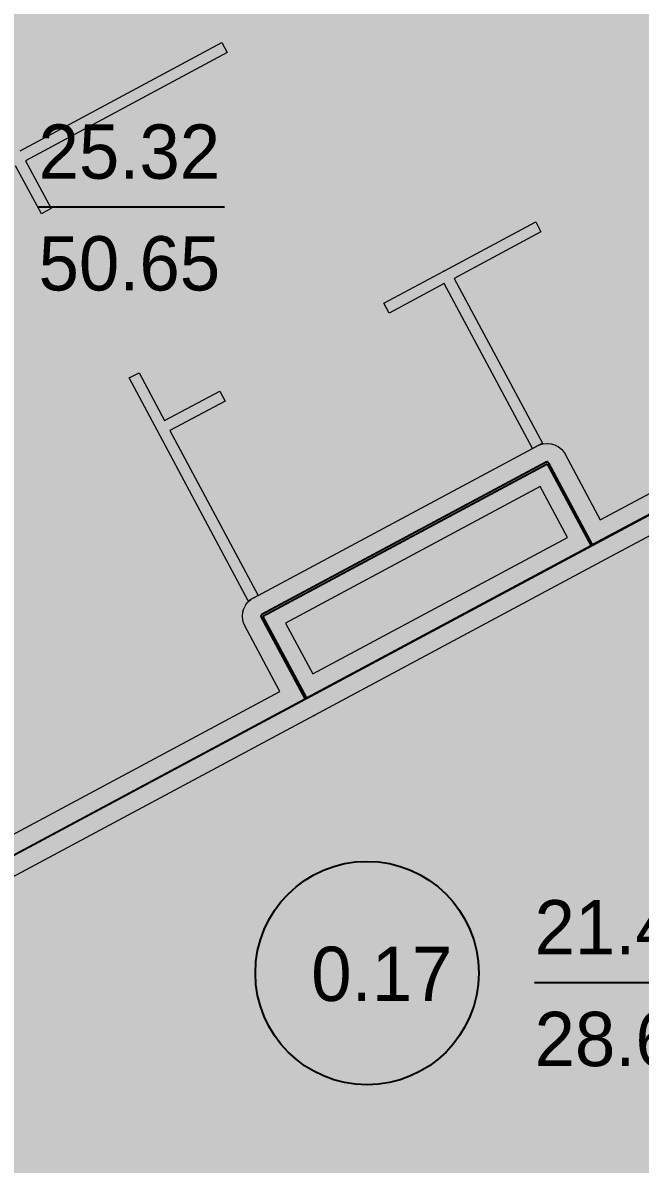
# Model space of a CAD drawing. Header units: millimetres. Extents: x 0 to 224629, y -187555 to 25097.
# Drawn here: x 65796 to 69112, y -154428 to -148298 of the extents above; entities that cross this region are included whole.
import ezdxf

# ---------------------------------------------------------------- set-up
doc = ezdxf.new("R2010")
doc.units = ezdxf.units.MM
doc.linetypes.add('Solid', pattern=[0])
for name, color, linetype, lineweight in [('Inner Walls', 5, 'Solid', 0), ('One-Bedroom Apartment', 252, 'Solid', 25), ('Room Walls', 47, 'Solid', 35), ('Service Area', 252, 'Solid', 25), ('Studio Apartment', 1, 'Solid', 35), ('Three-Bedroom Apartment', 252, 'Solid', 25)]:
    doc.layers.add(name, color=color, linetype=linetype, lineweight=lineweight)
doc.styles.add('Dialog.plain', font='Dialog.plain')

msp = doc.modelspace()

# ---------------------------------------------------------------- hatches: boundary and pattern name
at = {"layer": 'One-Bedroom Apartment', "linetype": 'Solid', "lineweight": 25}
msp.add_hatch(color=250, dxfattribs=at).paths.add_polyline_path([(60823, -147944), (67611, -144310), (69163, -147209), (70715, -150108), (70715, -150109), (68857, -151103), (68857, -151103), (68621, -150663), (68620, -150661), (68619, -150660), (68617, -150659), (68616, -150658), (68614, -150657), (68612, -150657), (68610, -150658), (68608, -150659), (67080, -151476), (67079, -151477), (67077, -151479), (67076, -151480), (67076, -151482), (67075, -151484), (67075, -151486), (67076, -151488), (67076, -151490), (67312, -151931), (63927, -153743), (62375, -150843)], flags=0)
at = {"layer": 'Service Area', "linetype": 'Solid', "lineweight": 25}
msp.add_hatch(color=254, dxfattribs=at).paths.add_polyline_path([(68613, -150667), (68849, -151108), (67321, -151926), (67085, -151485)], flags=0)
at = {"layer": 'Studio Apartment', "linetype": 'Solid', "lineweight": 25}
msp.add_hatch(color=252, dxfattribs=at).paths.add_polyline_path([(63927, -153743), (71597, -149637), (72909, -152087), (72909, -152087), (70991, -153113), (70989, -153114), (70988, -153116), (70987, -153117), (70986, -153119), (70986, -153121), (70986, -153123), (70986, -153125), (70987, -153127), (71223, -153568), (71223, -153568), (65479, -156642)], flags=0)

# ---------------------------------------------------------------- linework, layer by layer
at = {"layer": 'Inner Walls', "color": 47, "linetype": 'Solid', "lineweight": 15}
for p, q in [((68898, -150968), (70580, -150068)), ((70763, -150197), (68905, -151192)), ((67033, -151388), (68561, -150570)), ((68561, -150570), (68570, -150566)), ((68570, -150566), (68571, -150565)), ((68571, -150565), (68590, -150560)), ((68590, -150560), (68592, -150559)), ((68592, -150559), (68612, -150557)), ((68612, -150557), (68614, -150557)), ((68614, -150557), (68633, -150559)), ((68633, -150559), (68635, -150560)), ((68635, -150560), (68654, -150565)), ((68654, -150565), (68656, -150566)), ((68656, -150566), (68673, -150575)), ((68673, -150575), (68674, -150576)), ((68674, -150576), (68690, -150589)), ((68690, -150589), (68691, -150590)), ((68691, -150590), (68703, -150605)), ((68703, -150605), (68705, -150607)), ((68705, -150607), (68710, -150615)), ((68710, -150615), (68898, -150968)), ((68576, -150789), (67207, -151522)), ((68722, -151063), (68576, -150789)), ((67353, -151795), (68722, -151063)), ((68905, -151192), (67360, -152019)), ((66994, -151423), (67007, -151408)), ((67007, -151408), (67008, -151407)), ((67008, -151407), (67023, -151394)), ((67023, -151394), (67025, -151393)), ((67025, -151393), (67033, -151388)), ((66975, -151484), (66977, -151465)), ((66977, -151465), (66978, -151463)), ((66978, -151463), (66983, -151444)), ((66983, -151444), (66984, -151442)), ((66984, -151442), (66993, -151425)), ((66993, -151425), (66994, -151423)), ((66975, -151486), (66975, -151484)), ((66977, -151506), (66975, -151486)), ((66978, -151508), (66977, -151506)), ((66983, -151526), (66978, -151508)), ((66984, -151528), (66983, -151526)), ((66988, -151537), (66984, -151528)), ((67207, -151522), (67353, -151795)), ((67177, -151890), (66988, -151537)), ((64100, -153537), (67177, -151890)), ((67360, -152019), (64195, -153713))]:
    msp.add_line(p, q, dxfattribs=at)
msp.add_point((67360, -152019), dxfattribs=at)
at = {"layer": 'One-Bedroom Apartment', "color": 250, "linetype": 'Solid', "lineweight": 25}
for p, q in [((70715, -150109), (68857, -151103)), ((68608, -150659), (67080, -151476)), ((68610, -150658), (68608, -150659)), ((68612, -150657), (68610, -150658)), ((68614, -150657), (68612, -150657)), ((68616, -150658), (68614, -150657)), ((68617, -150659), (68616, -150658)), ((68619, -150660), (68617, -150659)), ((68620, -150661), (68619, -150660)), ((68621, -150663), (68620, -150661)), ((68857, -151103), (68621, -150663)), ((67076, -151482), (67075, -151484)), ((67075, -151484), (67075, -151486)), ((67075, -151486), (67076, -151488)), ((67077, -151479), (67076, -151480)), ((67076, -151480), (67076, -151482)), ((67076, -151488), (67076, -151490)), ((67076, -151490), (67312, -151931)), ((67079, -151477), (67077, -151479)), ((67080, -151476), (67079, -151477)), ((67312, -151931), (63927, -153743))]:
    msp.add_line(p, q, dxfattribs=at)
msp.add_point((68857, -151103), dxfattribs=at)
at = {"layer": 'Room Walls', "color": 47, "linetype": 'Solid', "lineweight": 9}
for p, q in [((65781, -148986), (66865, -148405)), ((66865, -148405), (66894, -148458)), ((66894, -148458), (65810, -149039)), ((65895, -149325), (65757, -149067)), ((65810, -149039), (65948, -149296)), ((65921, -149310), (65895, -149325)), ((65948, -149296), (65921, -149310)), ((68058, -149632), (68551, -149368)), ((68551, -149368), (68579, -149421)), ((68579, -149421), (68113, -149671)), ((67735, -149805), (68058, -149632)), ((68113, -149671), (68587, -150556)), ((68060, -149699), (67764, -149858)), ((68534, -150585), (68060, -149699)), ((67764, -149858), (67735, -149805)), ((66367, -150206), (66420, -150178)), ((66420, -150178), (66557, -150435)), ((66519, -150490), (66367, -150206)), ((66557, -150435), (66854, -150277)), ((66854, -150277), (66882, -150330)), ((66882, -150330), (66586, -150488)), ((67007, -151402), (66519, -150490)), ((66586, -150488), (67060, -151374)), ((68587, -150556), (68534, -150585)), ((67060, -151374), (67007, -151402))]:
    msp.add_line(p, q, dxfattribs=at)
msp.add_point((68058, -149632), dxfattribs=at)
at = {"layer": 'Service Area', "color": 254, "linetype": 'Solid', "lineweight": 25}
for p, q in [((67085, -151485), (68613, -150667)), ((68613, -150667), (68849, -151108)), ((68849, -151108), (67321, -151926)), ((67321, -151926), (67085, -151485))]:
    msp.add_line(p, q, dxfattribs=at)
at = {"layer": 'Studio Apartment', "color": 252, "linetype": 'Solid', "lineweight": 25}
msp.add_line((63927, -153743), (71597, -149637), dxfattribs=at)
at = {"layer": 'Three-Bedroom Apartment', "color": 7, "linetype": 'Solid', "lineweight": 25}
for p, q in [((65880, -149286), (66880, -149286)), ((68545, -153452), (69545, -153452))]:
    msp.add_line(p, q, dxfattribs=at)
msp.add_circle((67645, -153402), 600, dxfattribs=at)

# ---------------------------------------------------------------- texts
at = {"layer": 'Three-Bedroom Apartment', "color": 7, "linetype": 'Solid', "lineweight": 25, "style": 'Dialog.plain'}
for s, p in [('25.32', (65880, -149136)), ('50.65', (65880, -149736)), ('21.46', (68545, -153302)), ('0.17', (67345, -153552)), ('28.61', (68545, -153902))]:
    msp.add_text(s, height=291.61, dxfattribs=at).set_placement(p)

doc.saveas('drawing.dxf')
